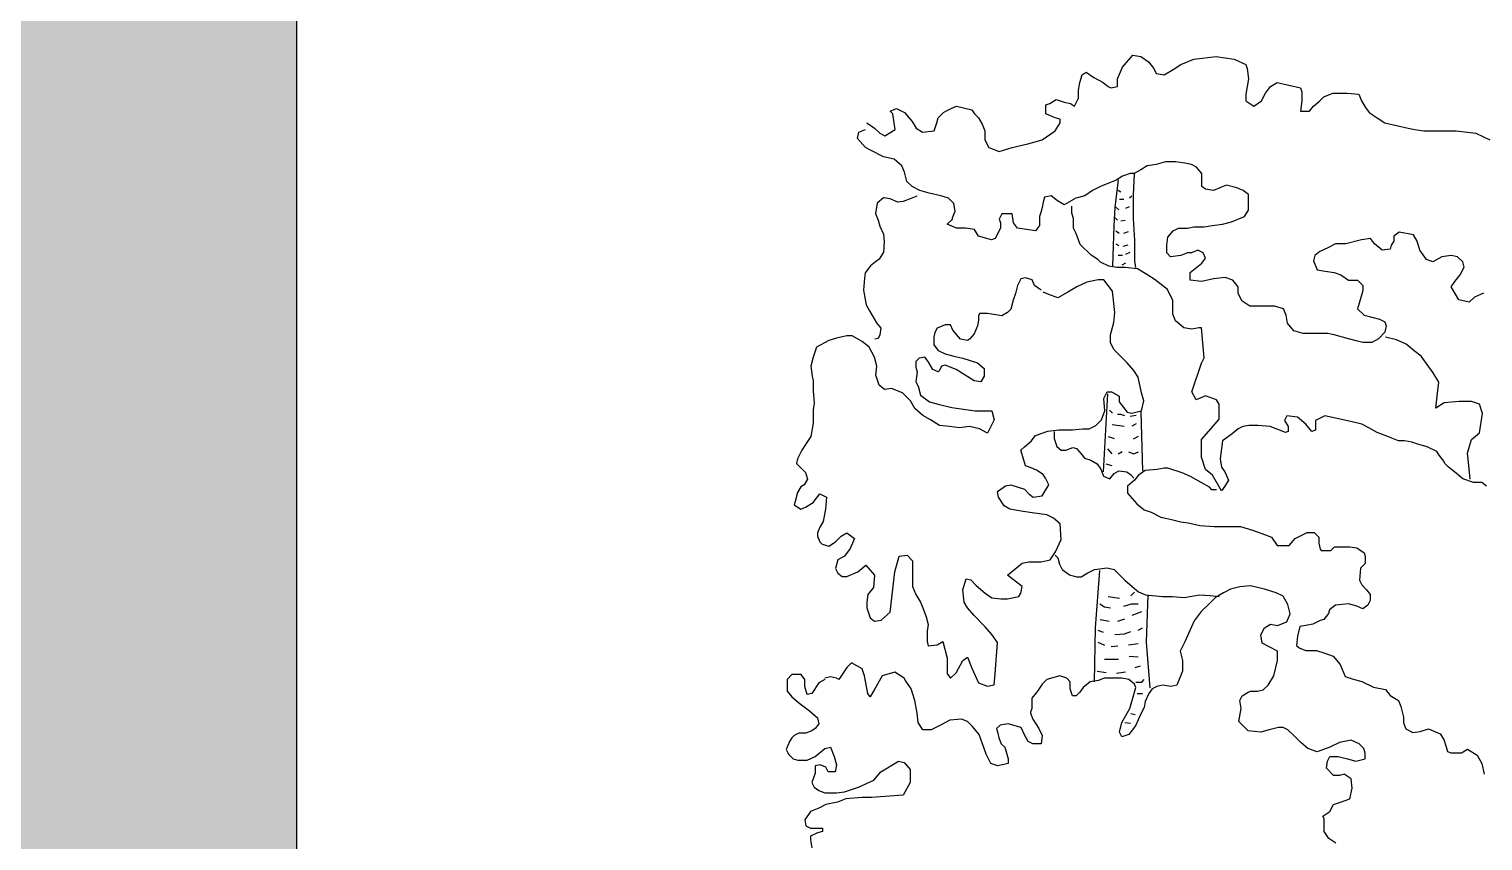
# Model space of a CAD drawing. Header units: millimetres. Extents: x 87938 to 265635, y 330093 to 434310.
# Drawn here: x 101247 to 109976, y 354106 to 358980 of the extents above; entities that cross this region are included whole.
import ezdxf

# ---------------------------------------------------------------- set-up
doc = ezdxf.new("R2010")
doc.units = ezdxf.units.MM
doc.layers.add('www.cad-blocks.net', color=7, linetype='Continuous')

# ---------------------------------------------------------------- blocks, each defined once
blk = doc.blocks.new('A$C26A63B26')
for p, q in [((2104.1, 6944.4), (2126.4, 6994.6)), ((2126.4, 6994.6), (2171, 7044.8)), ((2171, 7044.8), (2204.4, 7039.2)), ((2204.4, 7039.2), (2237.8, 7016.9)), ((2237.8, 7016.9), (2260.1, 6989)), ((2260.1, 6989), (2271.2, 6966.7)), ((2343.6, 6983.5), (2377, 7005.7)), ((2377, 7005.7), (2432.7, 7028)), ((2432.7, 7028), (2527.4, 7039.2)), ((2527.4, 7039.2), (2605.3, 7028)), ((2605.3, 7028), (2655.4, 7005.7)), ((2655.4, 7005.7), (2661, 6989)), ((2661, 6989), (2666.6, 6944.4)), ((1937.1, 6894.3), (1942.6, 6927.7)), ((1942.6, 6927.7), (1953.8, 6961.2)), ((1953.8, 6961.2), (1970.5, 6972.3)), ((1970.5, 6972.3), (2003.9, 6950)), ((2003.9, 6950), (2042.9, 6927.7)), ((2042.9, 6927.7), (2065.2, 6911)), ((2104.1, 6911), (2104.1, 6944.4)), ((2271.2, 6966.7), (2304.6, 6961.2)), ((2304.6, 6961.2), (2343.6, 6983.5)), ((2666.6, 6944.4), (2655.4, 6877.6)), ((2761.3, 6911), (2789.1, 6927.7)), ((2789.1, 6927.7), (2889.3, 6905.4)), ((1920.4, 6827.4), (1937.1, 6860.9)), ((1937.1, 6860.9), (1937.1, 6894.3)), ((2065.2, 6911), (2076.3, 6905.4)), ((2076.3, 6905.4), (2104.1, 6911)), ((2655.4, 6877.6), (2655.4, 6849.7)), ((2722.3, 6849.7), (2739, 6883.1)), ((2739, 6883.1), (2761.3, 6911)), ((2889.3, 6905.4), (2894.9, 6888.7)), ((2894.9, 6888.7), (2894.9, 6849.7)), ((2972.9, 6849.7), (2989.6, 6866.4)), ((2989.6, 6866.4), (3028.6, 6883.1)), ((3028.6, 6883.1), (3089.8, 6883.1)), ((3089.8, 6883.1), (3139.9, 6877.6)), ((3139.9, 6877.6), (3151.1, 6849.7)), ((1129.6, 6805.1), (1157.4, 6816.3)), ((1140.7, 6794), (1129.6, 6805.1)), ((1157.4, 6816.3), (1190.8, 6799.6)), ((1190.8, 6799.6), (1224.3, 6760.5)), ((1335.6, 6777.3), (1357.9, 6799.6)), ((1357.9, 6799.6), (1369, 6805.1)), ((1369, 6805.1), (1391.3, 6816.3)), ((1391.3, 6816.3), (1413.6, 6827.4)), ((1413.6, 6827.4), (1480.4, 6810.7)), ((1480.4, 6810.7), (1491.6, 6794)), ((1797.8, 6833), (1814.6, 6838.6)), ((1797.8, 6794), (1797.8, 6833)), ((1814.6, 6838.6), (1842.4, 6855.3)), ((1842.4, 6855.3), (1875.8, 6844.1)), ((1875.8, 6844.1), (1903.7, 6838.6)), ((1903.7, 6838.6), (1920.4, 6827.4)), ((2655.4, 6849.7), (2688.9, 6827.4)), ((2688.9, 6827.4), (2722.3, 6849.7)), ((2894.9, 6849.7), (2889.3, 6805.1)), ((2889.3, 6805.1), (2928.3, 6805.1)), ((2928.3, 6805.1), (2945, 6827.4)), ((2945, 6827.4), (2972.9, 6849.7)), ((3151.1, 6849.7), (3167.8, 6821.8)), ((3167.8, 6821.8), (3184.5, 6799.6)), ((3184.5, 6799.6), (3217.9, 6777.3)), ((1029.4, 6755), (1062.8, 6732.7)), ((1146.3, 6755), (1140.7, 6794)), ((1151.9, 6727.1), (1146.3, 6755)), ((1224.3, 6760.5), (1241, 6732.7)), ((1318.9, 6721.5), (1330.1, 6755)), ((1330.1, 6755), (1335.6, 6777.3)), ((1491.6, 6794), (1508.3, 6777.3)), ((1508.3, 6777.3), (1525, 6749.4)), ((1525, 6749.4), (1536.1, 6721.5)), ((1836.8, 6777.3), (1797.8, 6794)), ((1859.1, 6771.7), (1836.8, 6777.3)), ((1836.8, 6721.5), (1859.1, 6755)), ((1859.1, 6755), (1859.1, 6771.7)), ((3217.9, 6777.3), (3251.3, 6755)), ((3251.3, 6755), (3301.4, 6743.8)), ((3301.4, 6743.8), (3351.5, 6732.7)), ((990.4, 6688.1), (995.9, 6716)), ((1023.8, 6649.1), (990.4, 6688.1)), ((995.9, 6716), (1023.8, 6727.1)), ((1062.8, 6732.7), (1085, 6710.4)), ((1085, 6710.4), (1107.3, 6699.2)), ((1107.3, 6699.2), (1151.9, 6727.1)), ((1241, 6732.7), (1268.8, 6716)), ((1268.8, 6716), (1318.9, 6721.5)), ((1536.1, 6721.5), (1536.1, 6682.5)), ((1536.1, 6682.5), (1552.8, 6649.1)), ((1719.9, 6665.8), (1781.1, 6682.5)), ((1781.1, 6682.5), (1836.8, 6721.5)), ((3351.5, 6732.7), (3379.4, 6727.1)), ((3379.4, 6727.1), (3418.4, 6721.5)), ((3418.4, 6721.5), (3490.8, 6721.5)), ((3490.8, 6721.5), (3557.6, 6721.5)), ((3557.6, 6721.5), (3641.1, 6710.4)), ((3641.1, 6710.4), (3702.4, 6682.5)), ((1046.1, 6637.9), (1023.8, 6649.1)), ((1101.7, 6610.1), (1046.1, 6637.9)), ((1146.3, 6598.9), (1101.7, 6610.1)), ((1552.8, 6649.1), (1597.4, 6632.4)), ((1597.4, 6632.4), (1653.1, 6649.1)), ((1653.1, 6649.1), (1719.9, 6665.8)), ((1179.7, 6571.1), (1146.3, 6598.9)), ((1190.8, 6543.2), (1179.7, 6571.1)), ((2204.4, 6554.4), (2176.5, 6537.6)), ((2232.2, 6571.1), (2204.4, 6554.4)), ((2271.2, 6576.6), (2232.2, 6571.1)), ((2310.2, 6587.8), (2271.2, 6576.6)), ((2354.7, 6587.8), (2310.2, 6587.8)), ((2393.7, 6582.2), (2354.7, 6587.8)), ((2421.6, 6576.6), (2393.7, 6582.2)), ((2443.8, 6565.5), (2421.6, 6576.6)), ((2466.1, 6537.6), (2443.8, 6565.5)), ((1202, 6504.2), (1190.8, 6543.2)), ((1224.3, 6481.9), (1202, 6504.2)), ((2070.7, 6498.6), (2031.7, 6481.9)), ((2098.6, 6509.8), (2070.7, 6498.6)), ((2107.1, 6510.4), (2094, 6392.6)), ((2126.4, 6526.5), (2098.6, 6509.8)), ((2159.8, 6537.6), (2126.4, 6526.5)), ((2176.5, 6537.6), (2159.8, 6537.6)), ((2176.3, 6536.6), (2172.6, 6446.8)), ((2466.1, 6509.8), (2466.1, 6537.6)), ((2466.1, 6481.9), (2466.1, 6509.8)), ((2571.9, 6487.5), (2544.1, 6476.3)), ((2616.5, 6476.3), (2571.9, 6487.5)), ((1100.5, 6433.5), (1074.7, 6411.4)), ((1130.1, 6429.8), (1100.5, 6433.5)), ((1163.3, 6415.1), (1130.1, 6429.8)), ((1215, 6429.8), (1185.5, 6418.7)), ((1244.6, 6440.9), (1215, 6429.8)), ((1257.7, 6465.2), (1224.3, 6481.9)), ((1296.7, 6454), (1257.7, 6465.2)), ((1346.8, 6442.9), (1296.7, 6454)), ((1380.2, 6431.8), (1346.8, 6442.9)), ((1402.5, 6409.5), (1380.2, 6431.8)), ((1792.3, 6437.3), (1786.7, 6415)), ((1820.1, 6442.9), (1792.3, 6437.3)), ((1848, 6420.6), (1820.1, 6442.9)), ((1925.9, 6431.8), (1875.8, 6403.9)), ((1964.9, 6442.9), (1925.9, 6431.8)), ((1998.3, 6465.2), (1964.9, 6442.9)), ((2031.7, 6481.9), (1998.3, 6465.2)), ((2108.3, 6466.5), (2119.2, 6459.2)), ((2113.7, 6428.1), (2132, 6428.1)), ((2155.8, 6433.6), (2166.7, 6442.7)), ((2172.6, 6446.8), (2172.6, 6344)), ((2482.8, 6470.8), (2466.1, 6481.9)), ((2516.2, 6465.2), (2482.8, 6470.8)), ((2544.1, 6476.3), (2516.2, 6465.2)), ((2644.3, 6465.2), (2616.5, 6476.3)), ((2666.6, 6448.5), (2644.3, 6465.2)), ((2666.6, 6420.6), (2666.6, 6448.5)), ((1074.7, 6411.4), (1067.3, 6367)), ((1067.3, 6367), (1078.4, 6337.4)), ((1185.5, 6418.7), (1163.3, 6415.1)), ((1396.9, 6348.2), (1408, 6376)), ((1408, 6376), (1402.5, 6409.5)), ((1608.5, 6364.9), (1597.4, 6342.6)), ((1653.1, 6364.9), (1608.5, 6364.9)), ((1658.6, 6325.9), (1653.1, 6364.9)), ((1775.6, 6370.4), (1770, 6353.7)), ((1781.1, 6392.7), (1775.6, 6370.4)), ((1786.7, 6415), (1781.1, 6392.7)), ((1875.8, 6403.9), (1848, 6420.6)), ((1909.5, 6368.7), (1909.5, 6397.9)), ((1915.4, 6345.3), (1909.5, 6368.7)), ((2094, 6392.6), (2088.4, 6314)), ((2097.3, 6393.3), (2110.1, 6382.4)), ((2141.2, 6389.7), (2155.8, 6397)), ((2649.9, 6353.7), (2666.6, 6381.6)), ((2666.6, 6381.6), (2666.6, 6420.6)), ((1078.4, 6337.4), (1085.8, 6311.6)), ((1085.8, 6311.6), (1100.5, 6278.3)), ((1374.6, 6320.3), (1396.9, 6342.6)), ((1413.6, 6303.6), (1374.6, 6320.3)), ((1396.9, 6342.6), (1396.9, 6348.2)), ((1452.6, 6303.6), (1413.6, 6303.6)), ((1491.6, 6298), (1452.6, 6303.6)), ((1508.3, 6270.1), (1491.6, 6298)), ((1602.9, 6303.6), (1580.7, 6259)), ((1597.4, 6342.6), (1602.9, 6325.9)), ((1602.9, 6325.9), (1602.9, 6303.6)), ((1675.3, 6303.6), (1658.6, 6325.9)), ((1753.3, 6292.4), (1675.3, 6303.6)), ((1770, 6314.7), (1753.3, 6292.4)), ((1770, 6353.7), (1770, 6314.7)), ((1915.4, 6304.3), (1915.4, 6345.3)), ((1927.1, 6280.9), (1915.4, 6304.3)), ((2088.4, 6314), (2082.8, 6140.1)), ((2095.5, 6347.6), (2104.6, 6338.5)), ((2119.2, 6334.8), (2137.5, 6338.5)), ((2172.6, 6344), (2178.2, 6252.3)), ((2343.6, 6292.4), (2365.9, 6303.6)), ((2365.9, 6303.6), (2404.8, 6303.6)), ((2404.8, 6303.6), (2432.7, 6309.1)), ((2432.7, 6309.1), (2477.2, 6309.1)), ((2477.2, 6309.1), (2510.7, 6314.7)), ((2510.7, 6314.7), (2555.2, 6320.3)), ((2555.2, 6320.3), (2594.2, 6331.4)), ((2594.2, 6331.4), (2649.9, 6353.7)), ((1100.5, 6278.3), (1104.2, 6245)), ((1104.2, 6245), (1100.5, 6200.7)), ((1564, 6253.4), (1508.3, 6270.1)), ((1580.7, 6259), (1564, 6253.4)), ((1944.6, 6234.1), (1927.1, 6280.9)), ((2097.3, 6292.8), (2111.9, 6281.8)), ((2097.3, 6236.1), (2110.1, 6228.8)), ((2132, 6281.8), (2152.1, 6289.1)), ((2178.2, 6252.3), (2178.2, 6162.5)), ((2315.7, 6231.1), (2321.3, 6264.6)), ((2321.3, 6264.6), (2343.6, 6292.4)), ((3039.7, 6236.7), (3006.3, 6220)), ((3084.2, 6236.7), (3039.7, 6236.7)), ((3151.1, 6253.4), (3084.2, 6236.7)), ((3190.1, 6259), (3151.1, 6253.4)), ((3206.8, 6236.7), (3190.1, 6259)), ((3240.2, 6208.8), (3206.8, 6236.7)), ((3290.3, 6247.8), (3279.2, 6231.1)), ((3312.6, 6286.9), (3290.3, 6270.1)), ((3290.3, 6270.1), (3290.3, 6247.8)), ((3373.8, 6275.7), (3312.6, 6286.9)), ((3390.5, 6247.8), (3373.8, 6275.7)), ((3401.7, 6208.8), (3390.5, 6247.8)), ((1100.5, 6200.7), (1082.1, 6171.1)), ((1991.4, 6187.3), (1944.6, 6234.1)), ((2020.6, 6169.7), (1991.4, 6187.3)), ((2108.3, 6188.5), (2126.5, 6188.5)), ((2128.4, 6226.9), (2150.3, 6232.4)), ((2141.2, 6192.2), (2159.4, 6201.3)), ((2315.7, 6197.7), (2315.7, 6231.1)), ((2332.5, 6181), (2315.7, 6197.7)), ((2377, 6186.5), (2332.5, 6181)), ((2404.8, 6197.7), (2377, 6186.5)), ((2421.6, 6197.7), (2404.8, 6197.7)), ((2449.4, 6208.8), (2421.6, 6197.7)), ((2471.7, 6197.7), (2449.4, 6208.8)), ((2466.1, 6153.1), (2482.8, 6175.4)), ((2482.8, 6175.4), (2471.7, 6197.7)), ((2950.6, 6186.5), (2945, 6164.3)), ((2972.9, 6203.3), (2950.6, 6186.5)), ((3006.3, 6220), (2972.9, 6203.3)), ((3273.6, 6214.4), (3240.2, 6208.8)), ((3279.2, 6231.1), (3273.6, 6214.4)), ((3429.5, 6169.8), (3401.7, 6208.8)), ((3496.3, 6181), (3457.4, 6158.7)), ((3535.3, 6186.5), (3496.3, 6181)), ((3563.2, 6181), (3535.3, 6186.5)), ((3585.4, 6158.7), (3563.2, 6181)), ((1023, 6112), (1019.3, 6089.8)), ((1045.2, 6141.6), (1023, 6112)), ((1067.3, 6160), (1045.2, 6141.6)), ((1082.1, 6171.1), (1067.3, 6160)), ((2032.3, 6158), (2020.6, 6169.7)), ((2067.4, 6140.5), (2032.3, 6158)), ((2102.5, 6134.6), (2067.4, 6140.5)), ((2137.6, 6134.6), (2102.5, 6134.6)), ((2124.7, 6146.5), (2141.2, 6155.6)), ((2190.2, 6128.8), (2137.6, 6134.6)), ((2178.2, 6162.5), (2181.9, 6134.5)), ((2231.1, 6105.3), (2190.2, 6128.8)), ((2416, 6114.1), (2466.1, 6153.1)), ((2416, 6080.7), (2416, 6114.1)), ((2945, 6164.3), (2961.7, 6125.2)), ((2961.7, 6125.2), (2995.1, 6119.7)), ((2995.1, 6119.7), (3034.1, 6114.1)), ((3034.1, 6114.1), (3062, 6103)), ((3457.4, 6158.7), (3429.5, 6169.8)), ((3574.3, 6103), (3591, 6136.4)), ((3591, 6136.4), (3585.4, 6158.7)), ((1019.3, 6089.8), (1015.6, 6038.1)), ((1676.5, 6057.5), (1666.9, 6024)), ((1690.9, 6086.3), (1676.5, 6057.5)), ((1710.1, 6091.1), (1690.9, 6086.3)), ((1738.8, 6081.5), (1710.1, 6091.1)), ((1748.4, 6057.5), (1738.8, 6081.5)), ((1777.1, 6038.4), (1748.4, 6057.5)), ((1930.5, 6052.7), (1892.2, 6028.8)), ((1973.6, 6071.9), (1930.5, 6052.7)), ((2021.5, 6081.5), (1973.6, 6071.9)), ((2045.5, 6081.5), (2021.5, 6081.5)), ((2083.8, 6033.6), (2045.5, 6081.5)), ((2266.2, 6081.9), (2231.1, 6105.3)), ((2318.9, 6041), (2266.2, 6081.9)), ((2466.1, 6075.1), (2416, 6080.7)), ((2516.2, 6086.2), (2466.1, 6075.1)), ((2566.3, 6091.8), (2516.2, 6086.2)), ((2599.8, 6080.7), (2566.3, 6091.8)), ((2622, 6052.8), (2599.8, 6080.7)), ((2622, 6024.9), (2622, 6052.8)), ((3062, 6103), (3095.4, 6080.7)), ((3095.4, 6080.7), (3134.4, 6080.7)), ((3134.4, 6080.7), (3156.6, 6058.4)), ((3156.6, 6058.4), (3156.6, 6036.1)), ((3535.3, 6052.8), (3552, 6075.1)), ((3568.7, 5997.1), (3535.3, 6052.8)), ((3552, 6075.1), (3574.3, 6103)), ((1015.6, 6038.1), (1026.7, 5975.2)), ((1657.3, 5995.2), (1647.8, 5956.8)), ((1666.9, 6024), (1657.3, 5995.2)), ((1810.7, 6019.2), (1786.7, 6028.8)), ((1849, 6004.8), (1810.7, 6019.2)), ((1892.2, 6028.8), (1849, 6004.8)), ((2093.4, 5942.4), (2083.8, 6033.6)), ((2342.2, 5994.2), (2318.9, 6041)), ((2342.2, 5947.3), (2342.2, 5994.2)), ((2638.7, 5991.5), (2622, 6024.9)), ((2672.2, 5969.2), (2638.7, 5991.5)), ((3145.5, 5997.1), (3134.4, 5958.1)), ((3156.6, 6036.1), (3145.5, 5997.1)), ((3613.3, 5985.9), (3568.7, 5997.1)), ((3635.6, 6008.2), (3613.3, 5985.9)), ((3674.5, 6024.9), (3635.6, 6008.2)), ((1026.7, 5975.2), (1041.5, 5949.4)), ((1041.5, 5949.4), (1071, 5897.6)), ((1513.6, 5937.6), (1508.8, 5928)), ((1508.8, 5928), (1508.8, 5908.8)), ((1547.1, 5937.6), (1513.6, 5937.6)), ((1609.4, 5928), (1547.1, 5937.6)), ((1633.4, 5942.4), (1609.4, 5928)), ((1647.8, 5956.8), (1633.4, 5942.4)), ((2088.6, 5899.2), (2093.4, 5942.4)), ((2342.2, 5935.6), (2342.2, 5947.3)), ((2353.9, 5906.4), (2342.2, 5935.6)), ((2727.8, 5969.2), (2672.2, 5969.2)), ((2755.7, 5969.2), (2727.8, 5969.2)), ((2778, 5969.2), (2755.7, 5969.2)), ((2816.9, 5958.1), (2778, 5969.2)), ((2828.1, 5930.2), (2816.9, 5958.1)), ((2833.6, 5896.8), (2828.1, 5930.2)), ((3134.4, 5958.1), (3162.2, 5930.2)), ((3162.2, 5930.2), (3229, 5913.5)), ((1071, 5897.6), (1089.5, 5875.5)), ((1089.5, 5875.5), (1085.8, 5845.9)), ((1331.5, 5875.3), (1321.9, 5856.1)), ((1365, 5889.7), (1331.5, 5875.3)), ((1389, 5889.7), (1365, 5889.7)), ((1398.6, 5865.7), (1389, 5889.7)), ((1432.1, 5827.3), (1398.6, 5865.7)), ((1504, 5884.9), (1489.6, 5851.3)), ((1508.8, 5908.8), (1504, 5884.9)), ((2074.3, 5846.5), (2088.6, 5899.2)), ((2389, 5877.1), (2353.9, 5906.4)), ((2424.1, 5871.3), (2389, 5877.1)), ((2453.3, 5877.1), (2424.1, 5871.3)), ((2465, 5877.1), (2453.3, 5877.1)), ((2476.7, 5748.4), (2465, 5877.1)), ((2861.5, 5863.3), (2833.6, 5896.8)), ((2900.5, 5852.2), (2861.5, 5863.3)), ((3229, 5913.5), (3251.3, 5902.3)), ((3251.3, 5902.3), (3256.9, 5885.6)), ((3256.9, 5885.6), (3251.3, 5857.8)), ((866.6, 5822.5), (813.9, 5793.7)), ((900.2, 5832.1), (866.6, 5822.5)), ((943.3, 5841.7), (900.2, 5832.1)), ((967.2, 5841.7), (943.3, 5841.7)), ((1010.4, 5817.7), (967.2, 5841.7)), ((1039.1, 5793.7), (1010.4, 5817.7)), ((1078.4, 5831.1), (1063.6, 5827.4)), ((1085.8, 5845.9), (1078.4, 5831.1)), ((1321.9, 5856.1), (1317.1, 5836.9)), ((1317.1, 5836.9), (1317.1, 5827.3)), ((1317.1, 5827.3), (1317.1, 5803.3)), ((1317.1, 5803.3), (1336.3, 5779.3)), ((1460.9, 5822.5), (1432.1, 5827.3)), ((1470.4, 5827.3), (1460.9, 5822.5)), ((1489.6, 5851.3), (1470.4, 5827.3)), ((2074.3, 5812.9), (2074.3, 5846.5)), ((2088.6, 5784.1), (2074.3, 5812.9)), ((2945, 5852.2), (2900.5, 5852.2)), ((2972.9, 5852.2), (2945, 5852.2)), ((3006.3, 5852.2), (2972.9, 5852.2)), ((3034.1, 5846.6), (3006.3, 5852.2)), ((3095.4, 5829.9), (3034.1, 5846.6)), ((3134.4, 5818.7), (3095.4, 5829.9)), ((3156.6, 5813.2), (3134.4, 5818.7)), ((3178.9, 5813.2), (3156.6, 5813.2)), ((3195.6, 5813.2), (3178.9, 5813.2)), ((3223.5, 5829.9), (3195.6, 5813.2)), ((3251.3, 5857.8), (3223.5, 5829.9)), ((3301.2, 5824.5), (3254.4, 5836.2)), ((3342.2, 5806.9), (3301.2, 5824.5)), ((3377.2, 5777.6), (3342.2, 5806.9)), ((799.5, 5750.5), (789.9, 5712.2)), ((813.9, 5793.7), (799.5, 5750.5)), ((1063.1, 5750.5), (1039.1, 5793.7)), ((1072.7, 5712.2), (1063.1, 5750.5)), ((1254.8, 5745.7), (1240.4, 5731.4)), ((1278.7, 5750.5), (1254.8, 5745.7)), ((1293.1, 5731.4), (1278.7, 5750.5)), ((1336.3, 5779.3), (1365, 5764.9)), ((1365, 5764.9), (1403.3, 5755.3)), ((1403.3, 5755.3), (1441.7, 5745.7)), ((1441.7, 5745.7), (1504, 5726.6)), ((2146.1, 5726.6), (2088.6, 5784.1)), ((2465, 5725), (2476.7, 5748.4)), ((3406.5, 5754.2), (3377.2, 5777.6)), ((3459.1, 5684), (3406.5, 5754.2)), ((789.9, 5712.2), (794.7, 5669)), ((1067.9, 5673.8), (1072.7, 5712.2)), ((1240.4, 5731.4), (1240.4, 5707.4)), ((1240.4, 5707.4), (1245.2, 5688.2)), ((1245.2, 5688.2), (1240.4, 5645)), ((1312.3, 5697.8), (1293.1, 5731.4)), ((1336.3, 5688.2), (1312.3, 5697.8)), ((1341, 5693), (1336.3, 5688.2)), ((1350.6, 5712.2), (1341, 5693)), ((1365, 5717), (1350.6, 5712.2)), ((1412.9, 5697.8), (1365, 5717)), ((1451.3, 5673.8), (1412.9, 5697.8)), ((1504, 5726.6), (1532.7, 5702.6)), ((1532.7, 5702.6), (1532.7, 5669)), ((2174.9, 5693), (2146.1, 5726.6)), ((2194.1, 5664.2), (2174.9, 5693)), ((2424.1, 5602.1), (2465, 5725)), ((3482.5, 5643.1), (3459.1, 5684)), ((794.7, 5669), (799.5, 5649.8)), ((799.5, 5649.8), (799.5, 5625.8)), ((799.5, 5625.8), (799.5, 5606.6)), ((1082.3, 5630.6), (1067.9, 5673.8)), ((1106.2, 5611.4), (1082.3, 5630.6)), ((1135, 5616.2), (1106.2, 5611.4)), ((1182.9, 5597), (1135, 5616.2)), ((1240.4, 5645), (1250, 5625.8)), ((1250, 5625.8), (1259.6, 5587.5)), ((1489.6, 5649.8), (1451.3, 5673.8)), ((1518.4, 5645), (1489.6, 5649.8)), ((1532.7, 5669), (1518.4, 5645)), ((2208.4, 5597), (2194.1, 5664.2)), ((3476.7, 5596.2), (3482.5, 5643.1)), ((799.5, 5606.6), (804.3, 5553.9)), ((804.3, 5553.9), (799.5, 5525.1)), ((1216.4, 5563.5), (1182.9, 5597)), ((1235.6, 5529.9), (1216.4, 5563.5)), ((1259.6, 5587.5), (1297.9, 5558.7)), ((1297.9, 5558.7), (1336.3, 5549.1)), ((2044.5, 5259.2), (2063.8, 5593.9)), ((2045.5, 5573.1), (2059.9, 5601.8)), ((2050.3, 5520.3), (2045.5, 5573.1)), ((2059.9, 5601.8), (2079.1, 5601.8)), ((2079.1, 5601.8), (2112.6, 5582.7)), ((2112.6, 5582.7), (2112.6, 5558.7)), ((2112.6, 5558.7), (2146.1, 5515.5)), ((2218, 5563.5), (2208.4, 5597)), ((2208.4, 5520.3), (2218, 5563.5)), ((2441.7, 5567), (2424.1, 5602.1)), ((2482.6, 5584.5), (2441.7, 5567)), ((2529.4, 5567), (2482.6, 5584.5)), ((2541.1, 5549.4), (2529.4, 5567)), ((3470.8, 5531.9), (3476.7, 5596.2)), ((3505.9, 5555.3), (3470.8, 5531.9)), ((3570.2, 5561.1), (3505.9, 5555.3)), ((3622.8, 5561.1), (3570.2, 5561.1)), ((3657.9, 5549.4), (3622.8, 5561.1)), ((799.5, 5525.1), (799.5, 5496.3)), ((799.5, 5496.3), (799.5, 5467.5)), ((1269.2, 5501.1), (1235.6, 5529.9)), ((1302.7, 5481.9), (1269.2, 5501.1)), ((1336.3, 5549.1), (1393.8, 5534.7)), ((1393.8, 5534.7), (1494.4, 5520.3)), ((1494.4, 5520.3), (1566.3, 5520.3)), ((1566.3, 5520.3), (1575.9, 5481.9)), ((2035.9, 5481.9), (2050.3, 5520.3)), ((2070.9, 5523.6), (2082.9, 5510.4)), ((2104.4, 5505.6), (2117.6, 5505.6)), ((2117.6, 5505.6), (2135.5, 5500.8)), ((2146.1, 5515.5), (2165.3, 5510.7)), ((2159.5, 5497.2), (2184.6, 5502)), ((2165.3, 5510.7), (2208.4, 5520.3)), ((2213.7, 5263.1), (2206, 5516.9)), ((2541.1, 5485.1), (2541.1, 5549.4)), ((2831, 5499), (2820.8, 5478.6)), ((2876.9, 5493.9), (2831, 5499)), ((2912.6, 5463.2), (2876.9, 5493.9)), ((2994.2, 5499), (2953.4, 5478.6)), ((3040.1, 5488.8), (2994.2, 5499)), ((3111.5, 5473.5), (3040.1, 5488.8)), ((3669.6, 5508.5), (3657.9, 5549.4)), ((3657.9, 5426.5), (3669.6, 5508.5)), ((799.5, 5467.5), (789.9, 5410)), ((1341, 5457.9), (1302.7, 5481.9)), ((1384.2, 5453.1), (1341, 5457.9)), ((1427.3, 5448.3), (1384.2, 5453.1)), ((1470.4, 5453.1), (1427.3, 5448.3)), ((1513.6, 5443.5), (1470.4, 5453.1)), ((1547.1, 5424.4), (1513.6, 5443.5)), ((1575.9, 5481.9), (1547.1, 5424.4)), ((1753.2, 5414.8), (1805.9, 5434)), ((1805.9, 5434), (1853.8, 5438.7)), ((1833.1, 5432.3), (1833.1, 5401.6)), ((1853.8, 5438.7), (1911.3, 5438.7)), ((1911.3, 5438.7), (1954.5, 5443.5)), ((1954.5, 5443.5), (1983.2, 5443.5)), ((1983.2, 5443.5), (2012, 5457.9)), ((2012, 5457.9), (2035.9, 5481.9)), ((2081.7, 5461.3), (2133.1, 5455.3)), ((2167.9, 5456.5), (2187, 5466.1)), ((2465, 5397.3), (2506, 5444.1)), ((2506, 5444.1), (2541.1, 5485.1)), ((2621.8, 5442.8), (2596.3, 5422.4)), ((2642.2, 5453), (2621.8, 5442.8)), ((2667.8, 5458.1), (2642.2, 5453)), ((2708.6, 5458.1), (2667.8, 5458.1)), ((2759.6, 5453), (2708.6, 5458.1)), ((2825.9, 5427.5), (2759.6, 5453)), ((2820.8, 5478.6), (2836.1, 5453)), ((2836.1, 5432.6), (2825.9, 5427.5)), ((2836.1, 5453), (2836.1, 5432.6)), ((2938.1, 5432.6), (2912.6, 5463.2)), ((2953.4, 5437.7), (2938.1, 5432.6)), ((2953.4, 5478.6), (2953.4, 5458.1)), ((2953.4, 5458.1), (2953.4, 5437.7)), ((3152.3, 5463.2), (3111.5, 5473.5)), ((3183, 5447.9), (3152.3, 5463.2)), ((3218.7, 5427.5), (3183, 5447.9)), ((3259.5, 5412.2), (3218.7, 5427.5)), ((3622.8, 5397.3), (3657.9, 5426.5)), ((766, 5376.4), (751.6, 5352.4)), ((789.9, 5410), (766, 5376.4)), ((1690.9, 5352.4), (1705.3, 5366.8)), ((1705.3, 5366.8), (1734, 5390.8)), ((1734, 5390.8), (1753.2, 5414.8)), ((1833.1, 5401.6), (1844.7, 5366.9)), ((1844.7, 5366.9), (1863.9, 5351.6)), ((1883.1, 5351.6), (1913.9, 5363.1)), ((1913.9, 5363.1), (1929.2, 5359.2)), ((2064.9, 5411), (2090, 5401.4)), ((2173.8, 5400.2), (2194.2, 5412.2)), ((2465, 5321.2), (2465, 5397.3)), ((2555.5, 5391.8), (2545.3, 5315.2)), ((2596.3, 5422.4), (2555.5, 5391.8)), ((3310.5, 5391.8), (3259.5, 5412.2)), ((3336, 5391.8), (3310.5, 5391.8)), ((3366.6, 5386.7), (3336, 5391.8)), ((3397.2, 5376.5), (3366.6, 5386.7)), ((3432.9, 5366.3), (3397.2, 5376.5)), ((3473.7, 5345.8), (3432.9, 5366.3)), ((3605.3, 5338.8), (3622.8, 5397.3)), ((732.4, 5314), (727.6, 5294.8)), ((746.8, 5342.8), (732.4, 5314)), ((751.6, 5352.4), (746.8, 5342.8)), ((1700.5, 5318.8), (1690.9, 5352.4)), ((1710.1, 5285.2), (1700.5, 5318.8)), ((1863.9, 5351.6), (1883.1, 5351.6)), ((1929.2, 5359.2), (1948.5, 5336.2)), ((1948.5, 5336.2), (1963.8, 5316.9)), ((1963.8, 5316.9), (1990.7, 5309.2)), ((1990.7, 5309.2), (2017.6, 5293.9)), ((2061.3, 5357), (2080.5, 5335.5)), ((2108, 5335.5), (2124.8, 5346.3)), ((2152.3, 5345.1), (2175, 5335.5)), ((2175, 5335.5), (2194.2, 5345.1)), ((2482.6, 5268.5), (2465, 5321.2)), ((2545.3, 5315.2), (2550.4, 5279.5)), ((3483.9, 5330.5), (3473.7, 5345.8)), ((3504.3, 5305), (3483.9, 5330.5)), ((3509.4, 5294.8), (3504.3, 5305)), ((3611.1, 5286.1), (3605.3, 5338.8)), ((727.6, 5294.8), (746.8, 5275.7)), ((746.8, 5275.7), (766, 5256.5)), ((766, 5256.5), (775.6, 5227.7)), ((1734, 5275.7), (1710.1, 5285.2)), ((1758, 5266.1), (1734, 5275.7)), ((1786.7, 5246.9), (1758, 5266.1)), ((1796.3, 5232.5), (1786.7, 5246.9)), ((2017.6, 5293.9), (2033, 5270.8)), ((2033, 5270.8), (2044.5, 5240)), ((2044.5, 5240), (2071.5, 5228.5)), ((2055.3, 5293.5), (2080.5, 5286.4)), ((2071.5, 5228.5), (2090.7, 5251.6)), ((2090.7, 5251.6), (2109.9, 5263.1)), ((2109.9, 5263.1), (2144.5, 5259.2)), ((2144.5, 5259.2), (2159.9, 5247.7)), ((2159.9, 5247.7), (2175.2, 5232.3)), ((2193.4, 5243.8), (2178.1, 5223.3)), ((2224, 5264.2), (2193.4, 5243.8)), ((2275, 5269.3), (2224, 5264.2)), ((2305.6, 5274.4), (2275, 5269.3)), ((2320.9, 5274.4), (2305.6, 5274.4)), ((2382.1, 5254), (2320.9, 5274.4)), ((2417.8, 5238.7), (2382.1, 5254)), ((2463.7, 5213.1), (2417.8, 5238.7)), ((2511.8, 5245.1), (2482.6, 5268.5)), ((2550.4, 5177.4), (2511.8, 5245.1)), ((2550.4, 5279.5), (2565.7, 5259.1)), ((2565.7, 5259.1), (2581, 5223.3)), ((3524.7, 5279.5), (3509.4, 5294.8)), ((3550.2, 5259.1), (3524.7, 5279.5)), ((3585.9, 5228.4), (3550.2, 5259.1)), ((3617, 5227.6), (3611.1, 5286.1)), ((746.8, 5194.1), (732.4, 5170.1)), ((761.2, 5203.7), (746.8, 5194.1)), ((775.6, 5227.7), (761.2, 5203.7)), ((1590.2, 5174.9), (1623.8, 5198.9)), ((1623.8, 5198.9), (1647.8, 5203.7)), ((1647.8, 5203.7), (1705.3, 5184.5)), ((1705.3, 5184.5), (1724.4, 5165.3)), ((1781.9, 5155.7), (1810.7, 5203.7)), ((1810.7, 5203.7), (1796.3, 5232.5)), ((2178.1, 5223.3), (2147.5, 5197.8)), ((2147.5, 5197.8), (2147.5, 5167.2)), ((2499.4, 5192.7), (2463.7, 5213.1)), ((2509.6, 5182.5), (2499.4, 5192.7)), ((2530, 5182.5), (2509.6, 5182.5)), ((2565.7, 5197.8), (2550.4, 5177.4)), ((2581, 5223.3), (2565.7, 5197.8)), ((3631.8, 5213.1), (3585.9, 5228.4)), ((3667.5, 5213.1), (3631.8, 5213.1)), ((3687.9, 5197.8), (3667.5, 5213.1)), ((722.8, 5131.8), (718.1, 5117.4)), ((718.1, 5117.4), (746.8, 5098.2)), ((732.4, 5170.1), (722.8, 5131.8)), ((766, 5107.8), (799.5, 5127)), ((799.5, 5127), (828.3, 5165.3)), ((828.3, 5165.3), (857, 5150.9)), ((857, 5150.9), (852.2, 5098.2)), ((1595, 5150.9), (1590.2, 5174.9)), ((1619, 5112.6), (1595, 5150.9)), ((1724.4, 5165.3), (1743.6, 5150.9)), ((1743.6, 5150.9), (1781.9, 5155.7)), ((2147.5, 5167.2), (2188.3, 5121.3)), ((2188.3, 5121.3), (2218.9, 5095.7)), ((746.8, 5098.2), (766, 5107.8)), ((852.2, 5098.2), (842.7, 5045.4)), ((1643, 5098.2), (1619, 5112.6)), ((1700.5, 5088.6), (1643, 5098.2)), ((1738.8, 5083.8), (1700.5, 5088.6)), ((1801.1, 5074.2), (1738.8, 5083.8)), ((1829.9, 5059.8), (1801.1, 5074.2)), ((1858.6, 5035.8), (1829.9, 5059.8)), ((2218.9, 5095.7), (2249.5, 5085.5)), ((2249.5, 5085.5), (2290.3, 5065.1)), ((2290.3, 5065.1), (2310.7, 5060)), ((2310.7, 5060), (2336.2, 5054.9)), ((2336.2, 5054.9), (2377, 5044.7)), ((828.3, 5021.4), (818.7, 4997.4)), ((818.7, 4997.4), (818.7, 4983)), ((842.7, 5045.4), (828.3, 5021.4)), ((919.3, 4983), (943.3, 4997.4)), ((943.3, 4997.4), (976.8, 4973.5)), ((1863.4, 4968.7), (1858.6, 5035.8)), ((2377, 5044.7), (2407.6, 5039.6)), ((2407.6, 5039.6), (2458.6, 5029.4)), ((2458.6, 5029.4), (2519.8, 5024.3)), ((2519.8, 5024.3), (2570.8, 5024.3)), ((2570.8, 5024.3), (2632, 5024.3)), ((2632, 5024.3), (2683.1, 5009)), ((2683.1, 5009), (2739.2, 4988.5)), ((2739.2, 4988.5), (2764.7, 4978.3)), ((2866.7, 4973.2), (2917.7, 4998.8)), ((2917.7, 4998.8), (2948.3, 4998.8)), ((2948.3, 4998.8), (2968.7, 4978.3)), ((818.7, 4983), (828.3, 4959.1)), ((828.3, 4959.1), (837.9, 4949.5)), ((837.9, 4949.5), (866.6, 4939.9)), ((866.6, 4939.9), (895.4, 4959.1)), ((895.4, 4959.1), (919.3, 4983)), ((957.7, 4930.3), (933.7, 4896.7)), ((976.8, 4973.5), (957.7, 4930.3)), ((1839.4, 4915.9), (1863.4, 4968.7)), ((2764.7, 4978.3), (2790.2, 4942.6)), ((2790.2, 4942.6), (2841.2, 4942.6)), ((2841.2, 4942.6), (2866.7, 4973.2)), ((2968.7, 4978.3), (2968.7, 4952.8)), ((2968.7, 4952.8), (2973.8, 4927.3)), ((2973.8, 4927.3), (2978.9, 4922.2)), ((3019.7, 4922.2), (3035, 4937.5)), ((3035, 4937.5), (3075.8, 4937.5)), ((3075.8, 4937.5), (3101.3, 4937.5)), ((3101.3, 4937.5), (3131.9, 4932.4)), ((3131.9, 4932.4), (3162.5, 4912)), ((905, 4882.3), (895.4, 4843.9)), ((933.7, 4896.7), (905, 4882.3)), ((1149.4, 4829.6), (1168.5, 4896.7)), ((1168.5, 4896.7), (1202.1, 4901.5)), ((1202.1, 4901.5), (1226, 4877.5)), ((1226, 4877.5), (1226, 4824.8)), ((1633.4, 4815.2), (1695.7, 4867.9)), ((1695.7, 4867.9), (1724.4, 4872.7)), ((1724.4, 4872.7), (1777.1, 4872.7)), ((1777.1, 4872.7), (1815.5, 4882.3)), ((1815.5, 4882.3), (1839.4, 4915.9)), ((1837, 4901.5), (1848.5, 4890)), ((1848.5, 4890), (1856.2, 4863.1)), ((2978.9, 4922.2), (2994.2, 4922.2)), ((2994.2, 4922.2), (3019.7, 4922.2)), ((3167.6, 4866), (3147.2, 4845.6)), ((3162.5, 4912), (3167.6, 4896.7)), ((3167.6, 4896.7), (3167.6, 4866)), ((895.4, 4843.9), (905, 4824.8)), ((905, 4824.8), (924.1, 4810.4)), ((924.1, 4810.4), (943.3, 4810.4)), ((943.3, 4810.4), (991.2, 4829.6)), ((991.2, 4829.6), (1024.8, 4858.3)), ((1024.8, 4858.3), (1063.1, 4815.2)), ((1063.1, 4815.2), (1058.3, 4762.4)), ((1130.2, 4656.9), (1149.4, 4829.6)), ((1226, 4824.8), (1226, 4767.2)), ((1671.7, 4786.4), (1633.4, 4815.2)), ((1856.2, 4863.1), (1867.7, 4840)), ((1867.7, 4840), (1898.5, 4816.9)), ((1898.5, 4816.9), (1929.2, 4809.2)), ((1929.2, 4809.2), (1948.5, 4809.2)), ((1948.5, 4809.2), (1975.4, 4824.6)), ((1975.4, 4824.6), (2006.1, 4840)), ((2006.1, 4840), (2059.9, 4847.7)), ((2010, 4590), (2029.2, 4836.2)), ((2059.9, 4847.7), (2090.7, 4840)), ((2090.7, 4840), (2109.9, 4820.8)), ((2109.9, 4820.8), (2136.8, 4793.8)), ((3147.2, 4845.6), (3142.1, 4794.6)), ((1058.3, 4762.4), (1034.3, 4733.6)), ((1226, 4767.2), (1240.4, 4733.6)), ((1441.7, 4752.8), (1456.1, 4800.8)), ((1446.5, 4700), (1441.7, 4752.8)), ((1456.1, 4800.8), (1475.2, 4796)), ((1475.2, 4796), (1499.2, 4772)), ((1499.2, 4772), (1537.5, 4738.4)), ((1695.7, 4767.2), (1671.7, 4786.4)), ((1690.9, 4738.4), (1695.7, 4767.2)), ((2136.8, 4793.8), (2167.5, 4766.9)), ((2162.7, 4727.3), (2178.2, 4742.8)), ((2167.5, 4766.9), (2194.5, 4743.8)), ((2194.5, 4743.8), (2225.2, 4732.3)), ((2559.6, 4740.7), (2524.5, 4720.6)), ((2589.7, 4755.8), (2559.6, 4740.7)), ((2629.9, 4765.8), (2589.7, 4755.8)), ((2675, 4770.8), (2629.9, 4765.8)), ((2735.2, 4755.8), (2675, 4770.8)), ((2785.4, 4740.7), (2735.2, 4755.8)), ((2815.5, 4725.6), (2785.4, 4740.7)), ((3142.1, 4794.6), (3152.3, 4774.2)), ((3152.3, 4774.2), (3172.7, 4753.7)), ((3172.7, 4753.7), (3188.1, 4733.3)), ((1034.3, 4733.6), (1029.5, 4700)), ((1029.5, 4700), (1029.5, 4676.1)), ((1240.4, 4733.6), (1259.6, 4700)), ((1259.6, 4700), (1269.2, 4676.1)), ((1460.9, 4676.1), (1446.5, 4700)), ((1537.5, 4738.4), (1566.3, 4719.2)), ((1566.3, 4719.2), (1604.6, 4714.4)), ((1604.6, 4714.4), (1633.4, 4714.4)), ((1633.4, 4714.4), (1681.3, 4724)), ((1681.3, 4724), (1690.9, 4738.4)), ((2028.4, 4693.7), (2049, 4680.8)), ((2049, 4680.8), (2074.9, 4675.6)), ((2064.5, 4724.7), (2113.6, 4717)), ((2131.7, 4683.4), (2165.3, 4693.7)), ((2165.3, 4693.7), (2193.7, 4693.7)), ((2225.2, 4732.3), (2298.2, 4724.6)), ((2229, 4528.5), (2236.7, 4732.3)), ((2298.2, 4724.6), (2340.5, 4724.6)), ((2340.5, 4724.6), (2390.5, 4720.8)), ((2390.5, 4720.8), (2455.8, 4732.3)), ((2455.8, 4732.3), (2501.9, 4728.5)), ((2494.4, 4690.5), (2464.3, 4660.4)), ((2524.5, 4720.6), (2494.4, 4690.5)), ((2501.9, 4728.5), (2540.4, 4724.6)), ((2835.5, 4690.5), (2815.5, 4725.6)), ((2845.6, 4650.3), (2835.5, 4690.5)), ((3040.1, 4687.4), (3014.6, 4667)), ((3096.2, 4692.5), (3040.1, 4687.4)), ((3131.9, 4682.3), (3096.2, 4692.5)), ((3157.4, 4672.1), (3131.9, 4682.3)), ((3177.8, 4687.4), (3157.4, 4672.1)), ((3188.1, 4707.8), (3177.8, 4687.4)), ((3188.1, 4733.3), (3188.1, 4707.8)), ((1029.5, 4676.1), (1043.9, 4632.9)), ((1043.9, 4632.9), (1063.1, 4618.5)), ((1063.1, 4618.5), (1091.8, 4623.3)), ((1091.8, 4623.3), (1130.2, 4656.9)), ((1269.2, 4676.1), (1283.5, 4637.7)), ((1283.5, 4637.7), (1293.1, 4604.1)), ((1489.6, 4642.5), (1460.9, 4676.1)), ((1537.5, 4594.5), (1489.6, 4642.5)), ((2030.9, 4626.5), (2069.7, 4618.7)), ((2105.9, 4618.7), (2136.9, 4629.1)), ((2167.9, 4644.6), (2209.2, 4660.1)), ((2434.2, 4620.2), (2394.1, 4529.9)), ((2464.3, 4660.4), (2434.2, 4620.2)), ((2790.4, 4600.1), (2830.5, 4615.2)), ((2830.5, 4615.2), (2845.6, 4650.3)), ((2973.8, 4621), (2943.2, 4605.7)), ((2989.1, 4626.1), (2973.8, 4621)), ((3009.5, 4651.7), (2989.1, 4626.1)), ((3014.6, 4667), (3009.5, 4651.7)), ((1293.1, 4604.1), (1288.3, 4575.3)), ((1288.3, 4575.3), (1288.3, 4532.1)), ((1566.3, 4560.9), (1537.5, 4594.5)), ((1590.2, 4527.3), (1566.3, 4560.9)), ((2006.1, 4359.2), (2010, 4590)), ((2020.6, 4580), (2043.9, 4572.2)), ((2092.9, 4561.9), (2134.3, 4564.5)), ((2134.3, 4564.5), (2162.7, 4574.8)), ((2193.7, 4580), (2211.8, 4590.3)), ((2720.2, 4560), (2735.2, 4590.1)), ((2725.2, 4524.8), (2720.2, 4560)), ((2735.2, 4590.1), (2760.3, 4605.2)), ((2760.3, 4605.2), (2790.4, 4600.1)), ((2876.9, 4554.7), (2871.8, 4513.8)), ((2887.1, 4595.5), (2876.9, 4554.7)), ((2912.6, 4600.6), (2887.1, 4595.5)), ((2943.2, 4605.7), (2912.6, 4600.6)), ((1288.3, 4532.1), (1293.1, 4513)), ((1293.1, 4513), (1331.5, 4517.8)), ((1331.5, 4517.8), (1355.4, 4532.1)), ((1355.4, 4532.1), (1374.6, 4460.2)), ((1580.7, 4393), (1590.2, 4527.3)), ((2020.6, 4528.3), (2049, 4515.3)), ((2077.4, 4510.2), (2105.9, 4512.8)), ((2152.4, 4517.9), (2193.7, 4523.1)), ((2244.4, 4332.3), (2229, 4528.5)), ((2394.1, 4529.9), (2374, 4489.7)), ((2374, 4489.7), (2384, 4449.5)), ((2790.4, 4489.7), (2725.2, 4524.8)), ((2790.4, 4449.5), (2790.4, 4489.7)), ((2871.8, 4513.8), (2887.1, 4503.6)), ((2887.1, 4503.6), (2912.6, 4493.4)), ((2912.6, 4493.4), (2933, 4493.4)), ((2933, 4493.4), (2958.5, 4493.4)), ((2958.5, 4493.4), (2989.1, 4483.2)), ((964.3, 4439.5), (944.3, 4419.4)), ((1009.5, 4414.4), (964.3, 4439.5)), ((1374.6, 4460.2), (1374.6, 4393)), ((1412.9, 4397.8), (1441.7, 4450.6)), ((1441.7, 4450.6), (1460.9, 4465)), ((1460.9, 4465), (1480, 4417)), ((2049, 4455.9), (2074.9, 4455.9)), ((2074.9, 4455.9), (2108.4, 4455.9)), ((2155, 4468.8), (2193.7, 4466.2)), ((2180.8, 4419.7), (2204, 4427.4)), ((2384, 4449.5), (2384, 4404.4)), ((2775.3, 4384.3), (2790.4, 4449.5)), ((2989.1, 4483.2), (3029.9, 4467.9)), ((3029.9, 4467.9), (3060.5, 4432.2)), ((3060.5, 4432.2), (3080.9, 4381.1)), ((708.5, 4389.3), (688.4, 4369.2)), ((688.4, 4369.2), (688.4, 4319)), ((748.6, 4389.3), (708.5, 4389.3)), ((763.6, 4369.2), (748.6, 4389.3)), ((763.6, 4339.1), (763.6, 4369.2)), ((848.9, 4369.2), (823.8, 4354.2)), ((874, 4379.3), (848.9, 4374.2)), ((899.1, 4374.2), (874, 4379.3)), ((909.1, 4369.2), (899.1, 4374.2)), ((924.2, 4389.3), (909.1, 4369.2)), ((944.3, 4419.4), (924.2, 4389.3)), ((1019.5, 4384.3), (1009.5, 4414.4)), ((1034.6, 4309), (1019.5, 4384.3)), ((1094.8, 4384.3), (1064.7, 4329.1)), ((1149.9, 4399.3), (1094.8, 4384.3)), ((1190.1, 4374.2), (1149.9, 4399.3)), ((1195.1, 4364.2), (1190.1, 4374.2)), ((1374.6, 4393), (1389, 4373.9)), ((1389, 4373.9), (1412.9, 4397.8)), ((1480, 4417), (1508.8, 4354.7)), ((1575.9, 4345.1), (1580.7, 4393)), ((1802.1, 4369.2), (1782, 4349.1)), ((1857.3, 4384.3), (1802.1, 4369.2)), ((1887.4, 4374.2), (1857.3, 4384.3)), ((1902.4, 4359.2), (1887.4, 4374.2)), ((2018, 4404.2), (2056.8, 4399)), ((2047.9, 4374.2), (2022.8, 4364.2)), ((2083, 4374.2), (2047.9, 4374.2)), ((2123.2, 4374.2), (2083, 4374.2)), ((2100.7, 4396.4), (2139.4, 4401.6)), ((2153.3, 4369.2), (2123.2, 4374.2)), ((2178.4, 4349.1), (2153.3, 4369.2)), ((2209.2, 4357.6), (2219.5, 4368)), ((2384, 4404.4), (2359, 4344.1)), ((2750.3, 4344.1), (2775.3, 4384.3)), ((3080.9, 4381.1), (3111.5, 4370.9)), ((3111.5, 4370.9), (3152.3, 4360.7)), ((688.4, 4319), (708.5, 4293.9)), ((773.7, 4304), (763.6, 4339.1)), ((793.7, 4309), (773.7, 4304)), ((823.8, 4354.2), (793.7, 4309)), ((1044.6, 4293.9), (1034.6, 4309)), ((1064.7, 4329.1), (1044.6, 4293.9)), ((1220.2, 4329.1), (1195.1, 4364.2)), ((1235.2, 4278.9), (1220.2, 4329.1)), ((1508.8, 4354.7), (1547.1, 4340.3)), ((1547.1, 4340.3), (1575.9, 4345.1)), ((1762, 4319), (1736.9, 4288.9)), ((1782, 4349.1), (1762, 4319)), ((1902.4, 4329.1), (1902.4, 4359.2)), ((1912.5, 4298.9), (1902.4, 4329.1)), ((1942.6, 4314), (1927.5, 4298.9)), ((1957.6, 4334.1), (1942.6, 4314)), ((1987.7, 4359.2), (1957.6, 4334.1)), ((2022.8, 4364.2), (1987.7, 4359.2)), ((2158.3, 4243.7), (2183.4, 4334.1)), ((2183.4, 4334.1), (2178.4, 4349.1)), ((2183.4, 4357.6), (2209.2, 4357.6)), ((2188.5, 4308.5), (2211.8, 4308.5)), ((2238.6, 4309), (2223.5, 4273.8)), ((2253.6, 4329.1), (2238.6, 4309)), ((2273.7, 4339.1), (2253.6, 4329.1)), ((2298.8, 4344.1), (2273.7, 4339.1)), ((2333.9, 4339.1), (2298.8, 4344.1)), ((2359, 4344.1), (2333.9, 4339.1)), ((2639.9, 4298.9), (2665, 4314)), ((2665, 4314), (2675, 4319)), ((2675, 4319), (2705.1, 4319)), ((2705.1, 4319), (2730.2, 4324)), ((2730.2, 4324), (2750.3, 4344.1)), ((3152.3, 4360.7), (3203.4, 4335.2)), ((3203.4, 4335.2), (3254.4, 4325)), ((3254.4, 4325), (3274.8, 4299.5)), ((708.5, 4293.9), (743.6, 4263.8)), ((743.6, 4263.8), (783.7, 4233.7)), ((1245.3, 4223.6), (1235.2, 4278.9)), ((1736.9, 4243.7), (1731.9, 4228.7)), ((1736.9, 4288.9), (1736.9, 4258.8)), ((1736.9, 4258.8), (1736.9, 4243.7)), ((1927.5, 4298.9), (1912.5, 4298.9)), ((2123.2, 4183.5), (2158.3, 4243.7)), ((2218.5, 4248.7), (2203.4, 4218.6)), ((2223.5, 4273.8), (2218.5, 4248.7)), ((2624.8, 4188.5), (2634.9, 4243.7)), ((2629.9, 4278.9), (2639.9, 4298.9)), ((2634.9, 4243.7), (2629.9, 4278.9)), ((3274.8, 4299.5), (3310.5, 4279)), ((3310.5, 4279), (3320.7, 4253.5)), ((3320.7, 4253.5), (3330.9, 4207.6)), ((783.7, 4233.7), (818.8, 4203.6)), ((823.8, 4178.5), (808.8, 4158.4)), ((818.8, 4203.6), (823.8, 4178.5)), ((1250.3, 4183.5), (1245.3, 4223.6)), ((1270.3, 4153.4), (1250.3, 4183.5)), ((1385.7, 4193.5), (1345.6, 4173.4)), ((1435.9, 4198.5), (1385.7, 4193.5)), ((1461, 4188.5), (1435.9, 4198.5)), ((1481, 4168.4), (1461, 4188.5)), ((1636.6, 4178.5), (1601.4, 4173.4)), ((1691.7, 4163.4), (1636.6, 4178.5)), ((1731.9, 4228.7), (1731.9, 4223.6)), ((1731.9, 4223.6), (1741.9, 4198.5)), ((1741.9, 4198.5), (1767, 4158.4)), ((2113.1, 4143.3), (2123.2, 4183.5)), ((2136.9, 4184.4), (2160.1, 4181.8)), ((2162.7, 4223.2), (2180.8, 4218)), ((2203.4, 4218.6), (2183.4, 4173.4)), ((2665, 4148.3), (2624.8, 4188.5)), ((3330.9, 4207.6), (3330.9, 4182.1)), ((3330.9, 4182.1), (3341.1, 4156.5)), ((708.5, 4118.2), (698.4, 4103.2)), ((718.5, 4128.3), (708.5, 4118.2)), ((738.6, 4138.3), (718.5, 4128.3)), ((768.7, 4138.3), (738.6, 4138.3)), ((793.7, 4148.3), (768.7, 4138.3)), ((808.8, 4158.4), (793.7, 4148.3)), ((1305.5, 4153.4), (1270.3, 4153.4)), ((1345.6, 4173.4), (1305.5, 4153.4)), ((1511.1, 4133.3), (1481, 4168.4)), ((1526.2, 4093.1), (1511.1, 4133.3)), ((1601.4, 4173.4), (1586.4, 4158.4)), ((1586.4, 4158.4), (1591.4, 4138.3)), ((1591.4, 4138.3), (1596.4, 4118.2)), ((1596.4, 4118.2), (1606.5, 4093.1)), ((1706.8, 4128.3), (1691.7, 4163.4)), ((1721.8, 4103.2), (1706.8, 4128.3)), ((1767, 4158.4), (1782, 4128.3)), ((1782, 4128.3), (1777, 4093.1)), ((2123.2, 4123.2), (2113.1, 4143.3)), ((2153.3, 4133.3), (2123.2, 4123.2)), ((2173.3, 4158.4), (2153.3, 4133.3)), ((2183.4, 4173.4), (2173.3, 4158.4)), ((2720.2, 4143.3), (2665, 4148.3)), ((2755.3, 4153.4), (2720.2, 4143.3)), ((2795.4, 4163.4), (2755.3, 4153.4)), ((2815.5, 4163.4), (2795.4, 4163.4)), ((2835.5, 4153.4), (2815.5, 4163.4)), ((2860.6, 4128.3), (2835.5, 4153.4)), ((2890.7, 4098.1), (2860.6, 4128.3)), ((3341.1, 4156.5), (3371.7, 4141.2)), ((3371.7, 4141.2), (3402.3, 4146.3)), ((3402.3, 4146.3), (3438, 4156.5)), ((3438, 4156.5), (3489, 4136.1)), ((3489, 4136.1), (3504.3, 4110.6)), ((698.4, 4103.2), (683.4, 4068)), ((683.4, 4068), (693.4, 4047.9)), ((808.8, 4037.9), (848.9, 4073)), ((848.9, 4073), (874, 4078.1)), ((874, 4078.1), (889.1, 4037.9)), ((1541.2, 4047.9), (1526.2, 4093.1)), ((1606.5, 4093.1), (1621.5, 4078.1)), ((1621.5, 4078.1), (1636.6, 4027.9)), ((1741.9, 4093.1), (1721.8, 4103.2)), ((1777, 4093.1), (1741.9, 4093.1)), ((2920.8, 4073), (2890.7, 4098.1)), ((2961, 4058), (2920.8, 4073)), ((3016.1, 4078.1), (2961, 4058)), ((3056.3, 4098.1), (3016.1, 4078.1)), ((3106.4, 4108.2), (3056.3, 4098.1)), ((3141.6, 4093.1), (3106.4, 4108.2)), ((3161.6, 4073), (3141.6, 4093.1)), ((3166.7, 4053), (3161.6, 4073)), ((3504.3, 4110.6), (3514.5, 4080)), ((3514.5, 4080), (3519.6, 4059.5)), ((3519.6, 4059.5), (3534.9, 4054.4)), ((3534.9, 4054.4), (3580.8, 4054.4)), ((3580.8, 4054.4), (3606.3, 4069.8)), ((3606.3, 4069.8), (3647.1, 4044.2)), ((693.4, 4047.9), (713.5, 4027.9)), ((713.5, 4027.9), (733.5, 4022.8)), ((733.5, 4022.8), (773.7, 4022.8)), ((773.7, 4022.8), (808.8, 4037.9)), ((828.9, 4002.8), (808.8, 3997.7)), ((808.8, 3997.7), (808.8, 3967.6)), ((854, 3992.7), (828.9, 4002.8)), ((864, 3972.6), (854, 3992.7)), ((889.1, 4037.9), (899.1, 4002.8)), ((899.1, 4002.8), (894.1, 3972.6)), ((1089.7, 3972.6), (1165, 4017.8)), ((1165, 4017.8), (1190.1, 4012.8)), ((1190.1, 4012.8), (1215.2, 3982.7)), ((1561.3, 4007.8), (1541.2, 4047.9)), ((1591.4, 3997.7), (1561.3, 4007.8)), ((1636.6, 4007.8), (1591.4, 3997.7)), ((1636.6, 4027.9), (1636.6, 4007.8)), ((3001.1, 3987.7), (3006.1, 4017.8)), ((3006.1, 4017.8), (3016.1, 4037.9)), ((3016.1, 4037.9), (3051.3, 4037.9)), ((3051.3, 4037.9), (3091.4, 4027.9)), ((3091.4, 4027.9), (3126.5, 4017.8)), ((3126.5, 4017.8), (3166.7, 4027.9)), ((3166.7, 4027.9), (3166.7, 4053)), ((3647.1, 4044.2), (3667.5, 4008.5)), ((3667.5, 4008.5), (3677.7, 3962.6)), ((808.8, 3967.6), (793.7, 3927.5)), ((894.1, 3972.6), (864, 3972.6)), ((994.4, 3907.4), (1059.6, 3937.5)), ((1059.6, 3937.5), (1089.7, 3972.6)), ((1215.2, 3982.7), (1215.2, 3927.5)), ((3031.2, 3957.6), (3001.1, 3987.7)), ((3056.3, 3957.6), (3031.2, 3957.6)), ((3076.3, 3962.6), (3056.3, 3957.6)), ((3106.4, 3942.5), (3076.3, 3962.6)), ((3111.5, 3902.4), (3106.4, 3942.5)), ((793.7, 3927.5), (803.8, 3907.4)), ((803.8, 3907.4), (823.8, 3892.3)), ((823.8, 3892.3), (848.9, 3882.3)), ((848.9, 3882.3), (899.1, 3882.3)), ((899.1, 3882.3), (934.2, 3887.3)), ((934.2, 3887.3), (994.4, 3907.4)), ((1185.1, 3872.2), (1049.6, 3862.2)), ((1215.2, 3927.5), (1185.1, 3872.2)), ((3101.4, 3857.2), (3111.5, 3902.4)), ((823.8, 3817), (788.7, 3802)), ((854, 3832.1), (823.8, 3817)), ((904.1, 3842.1), (854, 3832.1)), ((939.2, 3857.2), (904.1, 3842.1)), ((1009.5, 3862.2), (939.2, 3857.2)), ((1049.6, 3862.2), (1009.5, 3862.2)), ((3016.1, 3802), (3031.2, 3832.1)), ((3031.2, 3832.1), (3061.3, 3842.1)), ((3061.3, 3842.1), (3101.4, 3857.2)), ((788.7, 3802), (763.6, 3766.8)), ((763.6, 3766.8), (768.7, 3741.7)), ((768.7, 3741.7), (788.7, 3731.7)), ((2986, 3781.9), (3016.1, 3802)), ((2991.1, 3771.9), (2986, 3781.9)), ((2991.1, 3716.6), (2991.1, 3771.9)), ((788.7, 3731.7), (838.9, 3731.7)), ((818.8, 3711.6), (788.7, 3696.6)), ((788.7, 3696.6), (788.7, 3681.5)), ((788.7, 3681.5), (793.7, 3646.4)), ((838.9, 3716.6), (818.8, 3711.6)), ((838.9, 3731.7), (838.9, 3716.6)), ((3011.1, 3686.5), (2991.1, 3716.6)), ((3041.2, 3666.4), (3011.1, 3686.5))]:
    blk.add_line(p, q)
blk = doc.blocks.new('format')
at = {"layer": 'www.cad-blocks.net', "true_color": 0x444444}
blk.add_hatch(color=250, dxfattribs=at).paths.add_polyline_path([(87937.7, 330092.5), (102853.7, 330092.5), (102853.7, 434309.7), (87937.7, 434309.7)])
at = {"layer": 'www.cad-blocks.net', "color": 155, "true_color": 0x546d8e}
blk.add_lwpolyline([(102853.7, 430118), (265634.8, 430118), (265634.8, 332677.3), (102853.7, 332677.3)], close=True, dxfattribs=at)

msp = doc.modelspace()

# ---------------------------------------------------------------- block references
at = {"xscale": 1.4, "yscale": 1.4, "zscale": 1.4}
msp.add_blockref('A$C26A63B26', (104835.2, 348959.3), dxfattribs=at)
at = {"layer": 'www.cad-blocks.net'}
msp.add_blockref('format', (0, 0), dxfattribs=at)

doc.saveas('drawing.dxf')
